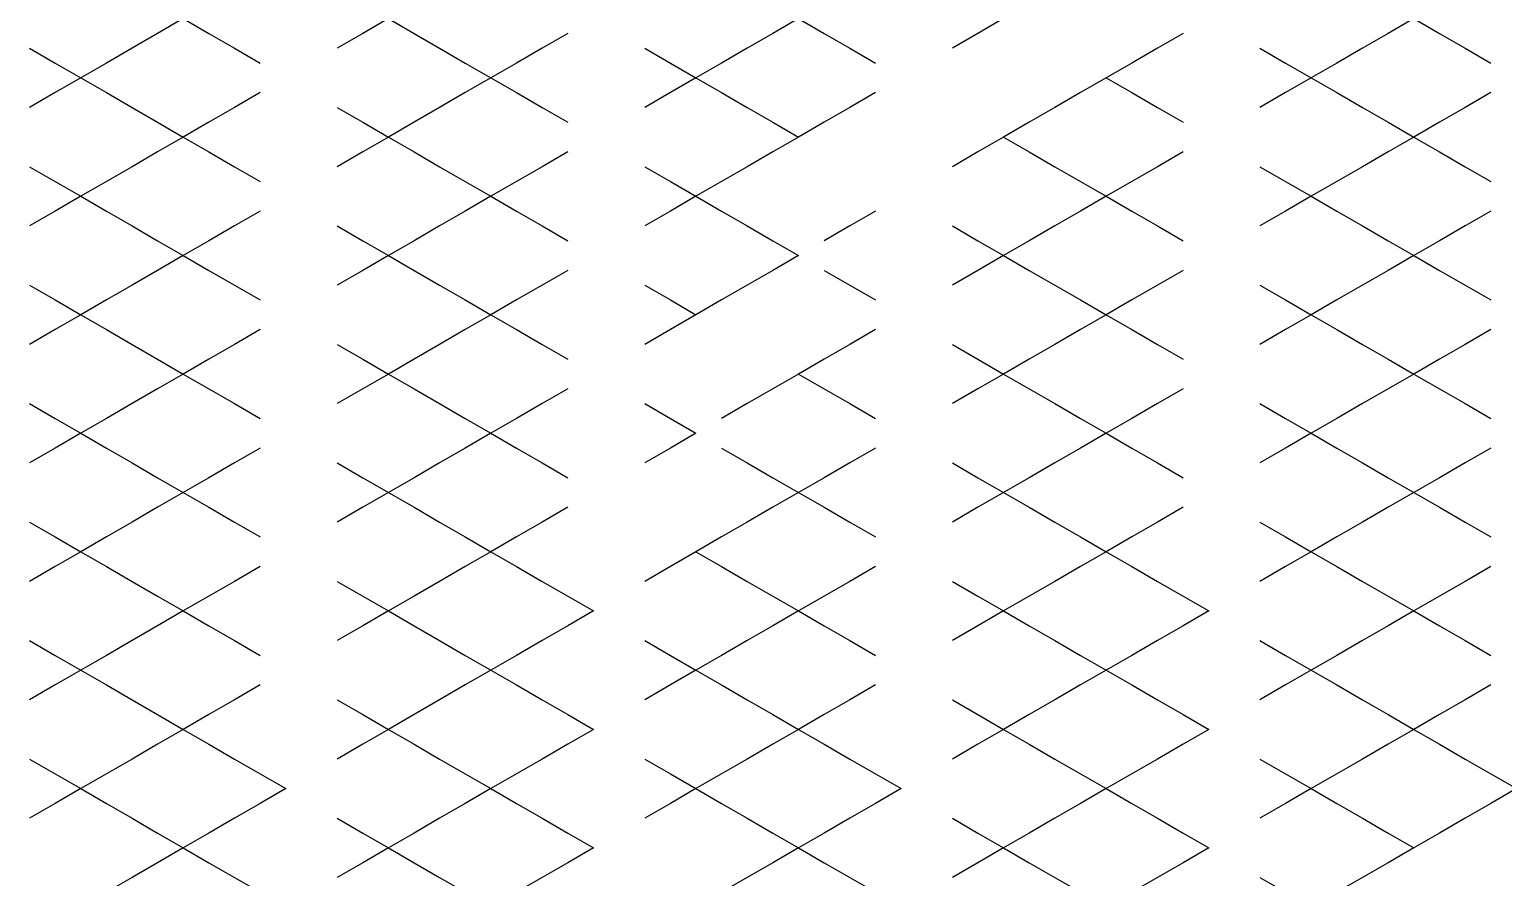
# Model space of a CAD drawing. Header units: metres. Extents: x 0 to 1028, y -291 to 246.
# Drawn here: x 511.9 to 603.4, y 42 to 94.6 of the extents above; entities that cross this region are included whole.
import ezdxf

# ---------------------------------------------------------------- set-up
doc = ezdxf.new("R2010")
doc.units = ezdxf.units.M
doc.layers.add('LAYER_02_PROJECTION', color=7, linetype='Continuous')

msp = doc.modelspace()

# ---------------------------------------------------------------- linework, layer by layer
at = {"layer": 'LAYER_02_PROJECTION'}
for points in [[(521.421, 95.285), (519.83, 94.367), (518.239, 93.448), (516.648, 92.529), (515.057, 91.611)], [(521.421, 95.285), (519.83, 94.367), (518.239, 93.448), (516.648, 92.529), (515.057, 91.611)], [(521.421, 95.285), (523.012, 94.367), (524.603, 93.448), (526.194, 92.529)], [(521.421, 95.285), (523.012, 94.367), (524.603, 93.448), (526.194, 92.529)], [(534.148, 95.285), (532.557, 94.367), (530.966, 93.448)], [(534.148, 95.285), (532.557, 94.367), (530.966, 93.448)], [(534.148, 95.285), (535.739, 94.367), (537.33, 93.448), (538.921, 92.529), (540.512, 91.611)], [(534.148, 95.285), (535.739, 94.367), (537.33, 93.448), (538.921, 92.529), (540.512, 91.611)], [(559.604, 95.285), (558.013, 94.367), (556.422, 93.448), (554.831, 92.529), (553.24, 91.611)], [(559.604, 95.285), (558.013, 94.367), (556.422, 93.448), (554.831, 92.529), (553.24, 91.611)], [(559.604, 95.285), (561.195, 94.367), (562.786, 93.448), (564.377, 92.529)], [(559.604, 95.285), (561.195, 94.367), (562.786, 93.448), (564.377, 92.529)], [(572.332, 95.285), (570.741, 94.367), (569.15, 93.448)], [(597.788, 95.285), (596.197, 94.367), (594.606, 93.448), (593.015, 92.529), (591.424, 91.611)], [(597.788, 95.285), (596.197, 94.367), (594.606, 93.448), (593.015, 92.529), (591.424, 91.611)], [(597.788, 95.285), (599.379, 94.367), (600.97, 93.448), (602.561, 92.529)], [(597.788, 95.285), (599.379, 94.367), (600.97, 93.448), (602.561, 92.529)], [(545.285, 94.367), (543.694, 93.448), (542.103, 92.529), (540.512, 91.611)], [(545.285, 94.367), (543.694, 93.448), (542.103, 92.529), (540.512, 91.611)], [(583.469, 94.367), (581.878, 93.448), (580.287, 92.529), (578.696, 91.611)], [(583.469, 94.367), (581.878, 93.448), (580.287, 92.529), (578.696, 91.611)], [(511.875, 93.448), (513.466, 92.529), (515.057, 91.611)], [(511.875, 93.448), (513.466, 92.529), (515.057, 91.611)], [(550.058, 93.448), (551.649, 92.529), (553.24, 91.611)], [(550.058, 93.448), (551.649, 92.529), (553.24, 91.611)], [(588.242, 93.448), (589.833, 92.529), (591.424, 91.611)], [(588.242, 93.448), (589.833, 92.529), (591.424, 91.611)], [(515.057, 91.611), (513.466, 90.692), (511.875, 89.774)], [(515.057, 91.611), (513.466, 90.692), (511.875, 89.774)], [(515.057, 91.611), (516.648, 90.692), (518.239, 89.774), (519.83, 88.855), (521.421, 87.937)], [(515.057, 91.611), (516.648, 90.692), (518.239, 89.774), (519.83, 88.855), (521.421, 87.937)], [(540.512, 91.611), (538.921, 90.692), (537.33, 89.774), (535.739, 88.855), (534.148, 87.937)], [(540.512, 91.611), (538.921, 90.692), (537.33, 89.774), (535.739, 88.855), (534.148, 87.937)], [(540.512, 91.611), (542.103, 90.692), (543.694, 89.774), (545.285, 88.855)], [(540.512, 91.611), (542.103, 90.692), (543.694, 89.774), (545.285, 88.855)], [(553.24, 91.611), (551.649, 90.692), (550.058, 89.774)], [(553.24, 91.611), (551.649, 90.692), (550.058, 89.774)], [(553.24, 91.611), (554.831, 90.692), (556.422, 89.774), (558.013, 88.855), (559.604, 87.937)], [(553.24, 91.611), (554.831, 90.692), (556.422, 89.774), (558.013, 88.855), (559.604, 87.937)], [(578.696, 91.611), (577.105, 90.692), (575.514, 89.774), (573.923, 88.855), (572.332, 87.937)], [(578.696, 91.611), (580.287, 90.692), (581.878, 89.774), (583.469, 88.855)], [(578.696, 91.611), (580.287, 90.692), (581.878, 89.774), (583.469, 88.855)], [(591.424, 91.611), (589.833, 90.692), (588.242, 89.774)], [(591.424, 91.611), (589.833, 90.692), (588.242, 89.774)], [(591.424, 91.611), (593.015, 90.692), (594.606, 89.774), (596.197, 88.855), (597.788, 87.937)], [(591.424, 91.611), (593.015, 90.692), (594.606, 89.774), (596.197, 88.855), (597.788, 87.937)], [(526.194, 90.692), (524.603, 89.774), (523.012, 88.855), (521.421, 87.937)], [(526.194, 90.692), (524.603, 89.774), (523.012, 88.855), (521.421, 87.937)], [(564.377, 90.692), (562.786, 89.774), (561.195, 88.855), (559.604, 87.937)], [(602.561, 90.692), (600.97, 89.774), (599.379, 88.855), (597.788, 87.937)], [(602.561, 90.692), (600.97, 89.774), (599.379, 88.855), (597.788, 87.937)], [(530.966, 89.774), (532.557, 88.855), (534.148, 87.937)], [(530.966, 89.774), (532.557, 88.855), (534.148, 87.937)], [(521.421, 87.937), (519.83, 87.018), (518.239, 86.1), (516.648, 85.181), (515.057, 84.262)], [(521.421, 87.937), (519.83, 87.018), (518.239, 86.1), (516.648, 85.181), (515.057, 84.262)], [(521.421, 87.937), (523.012, 87.018), (524.603, 86.1), (526.194, 85.181)], [(521.421, 87.937), (523.012, 87.018), (524.603, 86.1), (526.194, 85.181)], [(534.148, 87.937), (532.557, 87.018), (530.966, 86.1)], [(534.148, 87.937), (532.557, 87.018), (530.966, 86.1)], [(534.148, 87.937), (535.739, 87.018), (537.33, 86.1), (538.921, 85.181), (540.512, 84.262)], [(534.148, 87.937), (535.739, 87.018), (537.33, 86.1), (538.921, 85.181), (540.512, 84.262)], [(559.604, 87.937), (558.013, 87.018), (556.422, 86.1), (554.831, 85.181), (553.24, 84.262)], [(572.332, 87.937), (570.741, 87.018), (569.15, 86.1)], [(572.332, 87.937), (573.923, 87.018), (575.514, 86.1), (577.105, 85.181), (578.696, 84.262)], [(572.332, 87.937), (573.923, 87.018), (575.514, 86.1), (577.105, 85.181), (578.696, 84.262)], [(597.788, 87.937), (596.197, 87.018), (594.606, 86.1), (593.015, 85.181), (591.424, 84.262)], [(597.788, 87.937), (596.197, 87.018), (594.606, 86.1), (593.015, 85.181), (591.424, 84.262)], [(597.788, 87.937), (599.379, 87.018), (600.97, 86.1), (602.561, 85.181)], [(597.788, 87.937), (599.379, 87.018), (600.97, 86.1), (602.561, 85.181)], [(545.285, 87.018), (543.694, 86.1), (542.103, 85.181), (540.512, 84.262)], [(545.285, 87.018), (543.694, 86.1), (542.103, 85.181), (540.512, 84.262)], [(583.469, 87.018), (581.878, 86.1), (580.287, 85.181), (578.696, 84.262)], [(583.469, 87.018), (581.878, 86.1), (580.287, 85.181), (578.696, 84.262)], [(511.875, 86.1), (513.466, 85.181), (515.057, 84.262)], [(511.875, 86.1), (513.466, 85.181), (515.057, 84.262)], [(550.058, 86.1), (551.649, 85.181), (553.24, 84.262)], [(550.058, 86.1), (551.649, 85.181), (553.24, 84.262)], [(588.242, 86.1), (589.833, 85.181), (591.424, 84.262)], [(588.242, 86.1), (589.833, 85.181), (591.424, 84.262)], [(515.057, 84.262), (513.466, 83.344), (511.875, 82.425)], [(515.057, 84.262), (513.466, 83.344), (511.875, 82.425)], [(515.057, 84.262), (516.648, 83.344), (518.239, 82.425), (519.83, 81.507), (521.421, 80.588)], [(515.057, 84.262), (516.648, 83.344), (518.239, 82.425), (519.83, 81.507), (521.421, 80.588)], [(540.512, 84.262), (538.921, 83.344), (537.33, 82.425), (535.739, 81.507), (534.148, 80.588)], [(540.512, 84.262), (538.921, 83.344), (537.33, 82.425), (535.739, 81.507), (534.148, 80.588)], [(540.512, 84.262), (542.103, 83.344), (543.694, 82.425), (545.285, 81.507)], [(540.512, 84.262), (542.103, 83.344), (543.694, 82.425), (545.285, 81.507)], [(553.24, 84.262), (551.649, 83.344), (550.058, 82.425)], [(553.24, 84.262), (551.649, 83.344), (550.058, 82.425)], [(553.24, 84.262), (554.831, 83.344), (556.422, 82.425), (558.013, 81.507), (559.604, 80.588)], [(578.696, 84.262), (577.105, 83.344), (575.514, 82.425), (573.923, 81.507), (572.332, 80.588)], [(578.696, 84.262), (577.105, 83.344), (575.514, 82.425), (573.923, 81.507), (572.332, 80.588)], [(578.696, 84.262), (580.287, 83.344), (581.878, 82.425), (583.469, 81.507)], [(578.696, 84.262), (580.287, 83.344), (581.878, 82.425), (583.469, 81.507)], [(591.424, 84.262), (589.833, 83.344), (588.242, 82.425)], [(591.424, 84.262), (589.833, 83.344), (588.242, 82.425)], [(591.424, 84.262), (593.015, 83.344), (594.606, 82.425), (596.197, 81.507), (597.788, 80.588)], [(591.424, 84.262), (593.015, 83.344), (594.606, 82.425), (596.197, 81.507), (597.788, 80.588)], [(526.194, 83.344), (524.603, 82.425), (523.012, 81.507), (521.421, 80.588)], [(526.194, 83.344), (524.603, 82.425), (523.012, 81.507), (521.421, 80.588)], [(564.377, 83.344), (562.786, 82.425), (561.195, 81.507)], [(602.561, 83.344), (600.97, 82.425), (599.379, 81.507), (597.788, 80.588)], [(602.561, 83.344), (600.97, 82.425), (599.379, 81.507), (597.788, 80.588)], [(530.966, 82.425), (532.557, 81.507), (534.148, 80.588)], [(530.966, 82.425), (532.557, 81.507), (534.148, 80.588)], [(569.15, 82.425), (570.741, 81.507), (572.332, 80.588)], [(569.15, 82.425), (570.741, 81.507), (572.332, 80.588)], [(521.421, 80.588), (519.83, 79.67), (518.239, 78.751), (516.648, 77.833), (515.057, 76.914)], [(521.421, 80.588), (519.83, 79.67), (518.239, 78.751), (516.648, 77.833), (515.057, 76.914)], [(521.421, 80.588), (523.012, 79.67), (524.603, 78.751), (526.194, 77.833)], [(521.421, 80.588), (523.012, 79.67), (524.603, 78.751), (526.194, 77.833)], [(534.148, 80.588), (532.557, 79.67), (530.966, 78.751)], [(534.148, 80.588), (532.557, 79.67), (530.966, 78.751)], [(534.148, 80.588), (535.739, 79.67), (537.33, 78.751), (538.921, 77.833), (540.512, 76.914)], [(534.148, 80.588), (535.739, 79.67), (537.33, 78.751), (538.921, 77.833), (540.512, 76.914)], [(559.604, 80.588), (558.013, 79.67), (556.422, 78.751), (554.831, 77.833), (553.24, 76.914)], [(572.332, 80.588), (570.741, 79.67), (569.15, 78.751)], [(572.332, 80.588), (570.741, 79.67), (569.15, 78.751)], [(572.332, 80.588), (573.923, 79.67), (575.514, 78.751), (577.105, 77.833), (578.696, 76.914)], [(572.332, 80.588), (573.923, 79.67), (575.514, 78.751), (577.105, 77.833), (578.696, 76.914)], [(597.788, 80.588), (596.197, 79.67), (594.606, 78.751), (593.015, 77.833), (591.424, 76.914)], [(597.788, 80.588), (596.197, 79.67), (594.606, 78.751), (593.015, 77.833), (591.424, 76.914)], [(597.788, 80.588), (599.379, 79.67), (600.97, 78.751), (602.561, 77.833)], [(597.788, 80.588), (599.379, 79.67), (600.97, 78.751), (602.561, 77.833)], [(545.285, 79.67), (543.694, 78.751), (542.103, 77.833), (540.512, 76.914)], [(545.285, 79.67), (543.694, 78.751), (542.103, 77.833), (540.512, 76.914)], [(561.195, 79.67), (562.786, 78.751), (564.377, 77.833)], [(561.195, 79.67), (562.786, 78.751), (564.377, 77.833)], [(583.469, 79.67), (581.878, 78.751), (580.287, 77.833), (578.696, 76.914)], [(583.469, 79.67), (581.878, 78.751), (580.287, 77.833), (578.696, 76.914)], [(511.875, 78.751), (513.466, 77.833), (515.057, 76.914)], [(511.875, 78.751), (513.466, 77.833), (515.057, 76.914)], [(550.058, 78.751), (551.649, 77.833), (553.24, 76.914)], [(550.058, 78.751), (551.649, 77.833), (553.24, 76.914)], [(588.242, 78.751), (589.833, 77.833), (591.424, 76.914)], [(588.242, 78.751), (589.833, 77.833), (591.424, 76.914)], [(515.057, 76.914), (513.466, 75.995), (511.875, 75.077)], [(515.057, 76.914), (513.466, 75.995), (511.875, 75.077)], [(515.057, 76.914), (516.648, 75.995), (518.239, 75.077), (519.83, 74.158), (521.421, 73.24)], [(515.057, 76.914), (516.648, 75.995), (518.239, 75.077), (519.83, 74.158), (521.421, 73.24)], [(540.512, 76.914), (538.921, 75.995), (537.33, 75.077), (535.739, 74.158), (534.148, 73.24)], [(540.512, 76.914), (538.921, 75.995), (537.33, 75.077), (535.739, 74.158), (534.148, 73.24)], [(540.512, 76.914), (542.103, 75.995), (543.694, 75.077), (545.285, 74.158)], [(540.512, 76.914), (542.103, 75.995), (543.694, 75.077), (545.285, 74.158)], [(553.24, 76.914), (551.649, 75.995), (550.058, 75.077)], [(578.696, 76.914), (577.105, 75.995), (575.514, 75.077), (573.923, 74.158), (572.332, 73.24)], [(578.696, 76.914), (577.105, 75.995), (575.514, 75.077), (573.923, 74.158), (572.332, 73.24)], [(578.696, 76.914), (580.287, 75.995), (581.878, 75.077), (583.469, 74.158)], [(578.696, 76.914), (580.287, 75.995), (581.878, 75.077), (583.469, 74.158)], [(591.424, 76.914), (589.833, 75.995), (588.242, 75.077)], [(591.424, 76.914), (589.833, 75.995), (588.242, 75.077)], [(591.424, 76.914), (593.015, 75.995), (594.606, 75.077), (596.197, 74.158), (597.788, 73.24)], [(591.424, 76.914), (593.015, 75.995), (594.606, 75.077), (596.197, 74.158), (597.788, 73.24)], [(526.194, 75.995), (524.603, 75.077), (523.012, 74.158), (521.421, 73.24)], [(526.194, 75.995), (524.603, 75.077), (523.012, 74.158), (521.421, 73.24)], [(564.377, 75.995), (562.786, 75.077), (561.195, 74.158), (559.604, 73.24)], [(564.377, 75.995), (562.786, 75.077), (561.195, 74.158), (559.604, 73.24)], [(602.561, 75.995), (600.97, 75.077), (599.379, 74.158), (597.788, 73.24)], [(602.561, 75.995), (600.97, 75.077), (599.379, 74.158), (597.788, 73.24)], [(530.966, 75.077), (532.557, 74.158), (534.148, 73.24)], [(530.966, 75.077), (532.557, 74.158), (534.148, 73.24)], [(569.15, 75.077), (570.741, 74.158), (572.332, 73.24)], [(569.15, 75.077), (570.741, 74.158), (572.332, 73.24)], [(521.421, 73.24), (519.83, 72.321), (518.239, 71.403), (516.648, 70.484), (515.057, 69.566)], [(521.421, 73.24), (519.83, 72.321), (518.239, 71.403), (516.648, 70.484), (515.057, 69.566)], [(521.421, 73.24), (523.012, 72.321), (524.603, 71.403), (526.194, 70.484)], [(521.421, 73.24), (523.012, 72.321), (524.603, 71.403), (526.194, 70.484)], [(534.148, 73.24), (532.557, 72.321), (530.966, 71.403)], [(534.148, 73.24), (532.557, 72.321), (530.966, 71.403)], [(534.148, 73.24), (535.739, 72.321), (537.33, 71.403), (538.921, 70.484), (540.512, 69.566)], [(534.148, 73.24), (535.739, 72.321), (537.33, 71.403), (538.921, 70.484), (540.512, 69.566)], [(559.604, 73.24), (558.013, 72.321), (556.422, 71.403), (554.831, 70.484)], [(559.604, 73.24), (561.195, 72.321), (562.786, 71.403), (564.377, 70.484)], [(559.604, 73.24), (561.195, 72.321), (562.786, 71.403), (564.377, 70.484)], [(572.332, 73.24), (570.741, 72.321), (569.15, 71.403)], [(572.332, 73.24), (570.741, 72.321), (569.15, 71.403)], [(572.332, 73.24), (573.923, 72.321), (575.514, 71.403), (577.105, 70.484), (578.696, 69.566)], [(572.332, 73.24), (573.923, 72.321), (575.514, 71.403), (577.105, 70.484), (578.696, 69.566)], [(597.788, 73.24), (596.197, 72.321), (594.606, 71.403), (593.015, 70.484), (591.424, 69.566)], [(597.788, 73.24), (596.197, 72.321), (594.606, 71.403), (593.015, 70.484), (591.424, 69.566)], [(597.788, 73.24), (599.379, 72.321), (600.97, 71.403), (602.561, 70.484)], [(597.788, 73.24), (599.379, 72.321), (600.97, 71.403), (602.561, 70.484)], [(545.285, 72.321), (543.694, 71.403), (542.103, 70.484), (540.512, 69.566)], [(545.285, 72.321), (543.694, 71.403), (542.103, 70.484), (540.512, 69.566)], [(583.469, 72.321), (581.878, 71.403), (580.287, 70.484), (578.696, 69.566)], [(583.469, 72.321), (581.878, 71.403), (580.287, 70.484), (578.696, 69.566)], [(511.875, 71.403), (513.466, 70.484), (515.057, 69.566)], [(511.875, 71.403), (513.466, 70.484), (515.057, 69.566)], [(550.058, 71.403), (551.649, 70.484), (553.24, 69.566)], [(588.242, 71.403), (589.833, 70.484), (591.424, 69.566)], [(588.242, 71.403), (589.833, 70.484), (591.424, 69.566)], [(515.057, 69.566), (513.466, 68.647), (511.875, 67.728)], [(515.057, 69.566), (513.466, 68.647), (511.875, 67.728)], [(515.057, 69.566), (516.648, 68.647), (518.239, 67.728), (519.83, 66.81), (521.421, 65.891)], [(515.057, 69.566), (516.648, 68.647), (518.239, 67.728), (519.83, 66.81), (521.421, 65.891)], [(540.512, 69.566), (538.921, 68.647), (537.33, 67.728), (535.739, 66.81), (534.148, 65.891)], [(540.512, 69.566), (538.921, 68.647), (537.33, 67.728), (535.739, 66.81), (534.148, 65.891)], [(540.512, 69.566), (542.103, 68.647), (543.694, 67.728), (545.285, 66.81)], [(540.512, 69.566), (542.103, 68.647), (543.694, 67.728), (545.285, 66.81)], [(553.24, 69.566), (551.649, 68.647), (550.058, 67.728)], [(578.696, 69.566), (577.105, 68.647), (575.514, 67.728), (573.923, 66.81), (572.332, 65.891)], [(578.696, 69.566), (577.105, 68.647), (575.514, 67.728), (573.923, 66.81), (572.332, 65.891)], [(578.696, 69.566), (580.287, 68.647), (581.878, 67.728), (583.469, 66.81)], [(578.696, 69.566), (580.287, 68.647), (581.878, 67.728), (583.469, 66.81)], [(591.424, 69.566), (589.833, 68.647), (588.242, 67.728)], [(591.424, 69.566), (589.833, 68.647), (588.242, 67.728)], [(591.424, 69.566), (593.015, 68.647), (594.606, 67.728), (596.197, 66.81), (597.788, 65.891)], [(591.424, 69.566), (593.015, 68.647), (594.606, 67.728), (596.197, 66.81), (597.788, 65.891)], [(526.194, 68.647), (524.603, 67.728), (523.012, 66.81), (521.421, 65.891)], [(526.194, 68.647), (524.603, 67.728), (523.012, 66.81), (521.421, 65.891)], [(554.831, 68.647), (556.422, 67.728), (558.013, 66.81), (559.604, 65.891)], [(554.831, 68.647), (556.422, 67.728), (558.013, 66.81), (559.604, 65.891)], [(564.377, 68.647), (562.786, 67.728), (561.195, 66.81), (559.604, 65.891)], [(564.377, 68.647), (562.786, 67.728), (561.195, 66.81), (559.604, 65.891)], [(602.561, 68.647), (600.97, 67.728), (599.379, 66.81), (597.788, 65.891)], [(602.561, 68.647), (600.97, 67.728), (599.379, 66.81), (597.788, 65.891)], [(530.966, 67.728), (532.557, 66.81), (534.148, 65.891)], [(530.966, 67.728), (532.557, 66.81), (534.148, 65.891)], [(569.15, 67.728), (570.741, 66.81), (572.332, 65.891)], [(569.15, 67.728), (570.741, 66.81), (572.332, 65.891)], [(521.421, 65.891), (519.83, 64.973), (518.239, 64.054), (516.648, 63.136), (515.057, 62.217)], [(521.421, 65.891), (519.83, 64.973), (518.239, 64.054), (516.648, 63.136), (515.057, 62.217)], [(521.421, 65.891), (523.012, 64.973), (524.603, 64.054), (526.194, 63.136)], [(521.421, 65.891), (523.012, 64.973), (524.603, 64.054), (526.194, 63.136)], [(534.148, 65.891), (532.557, 64.973), (530.966, 64.054)], [(534.148, 65.891), (532.557, 64.973), (530.966, 64.054)], [(534.148, 65.891), (535.739, 64.973), (537.33, 64.054), (538.921, 63.136), (540.512, 62.217)], [(534.148, 65.891), (535.739, 64.973), (537.33, 64.054), (538.921, 63.136), (540.512, 62.217)], [(559.604, 65.891), (558.013, 64.973), (556.422, 64.054), (554.831, 63.136), (553.24, 62.217)], [(559.604, 65.891), (558.013, 64.973), (556.422, 64.054), (554.831, 63.136), (553.24, 62.217)], [(559.604, 65.891), (561.195, 64.973), (562.786, 64.054), (564.377, 63.136)], [(559.604, 65.891), (561.195, 64.973), (562.786, 64.054), (564.377, 63.136)], [(572.332, 65.891), (570.741, 64.973), (569.15, 64.054)], [(572.332, 65.891), (570.741, 64.973), (569.15, 64.054)], [(572.332, 65.891), (573.923, 64.973), (575.514, 64.054), (577.105, 63.136), (578.696, 62.217)], [(572.332, 65.891), (573.923, 64.973), (575.514, 64.054), (577.105, 63.136), (578.696, 62.217)], [(597.788, 65.891), (596.197, 64.973), (594.606, 64.054), (593.015, 63.136), (591.424, 62.217)], [(597.788, 65.891), (596.197, 64.973), (594.606, 64.054), (593.015, 63.136), (591.424, 62.217)], [(597.788, 65.891), (599.379, 64.973), (600.97, 64.054), (602.561, 63.136)], [(597.788, 65.891), (599.379, 64.973), (600.97, 64.054), (602.561, 63.136)], [(545.285, 64.973), (543.694, 64.054), (542.103, 63.136), (540.512, 62.217)], [(583.469, 64.973), (581.878, 64.054), (580.287, 63.136), (578.696, 62.217)], [(583.469, 64.973), (581.878, 64.054), (580.287, 63.136), (578.696, 62.217)], [(511.875, 64.054), (513.466, 63.136), (515.057, 62.217)], [(511.875, 64.054), (513.466, 63.136), (515.057, 62.217)], [(588.242, 64.054), (589.833, 63.136), (591.424, 62.217)], [(588.242, 64.054), (589.833, 63.136), (591.424, 62.217)], [(515.057, 62.217), (513.466, 61.298), (511.875, 60.38)], [(515.057, 62.217), (513.466, 61.298), (511.875, 60.38)], [(515.057, 62.217), (516.648, 61.298), (518.239, 60.38), (519.83, 59.461), (521.421, 58.543)], [(515.057, 62.217), (516.648, 61.298), (518.239, 60.38), (519.83, 59.461), (521.421, 58.543)], [(540.512, 62.217), (538.921, 61.298), (537.33, 60.38), (535.739, 59.461), (534.148, 58.543)], [(540.512, 62.217), (538.921, 61.298), (537.33, 60.38), (535.739, 59.461), (534.148, 58.543)], [(540.512, 62.217), (542.103, 61.298), (543.694, 60.38), (545.285, 59.461), (546.876, 58.543)], [(553.24, 62.217), (551.649, 61.298), (550.058, 60.38)], [(553.24, 62.217), (554.831, 61.298), (556.422, 60.38), (558.013, 59.461), (559.604, 58.543)], [(553.24, 62.217), (554.831, 61.298), (556.422, 60.38), (558.013, 59.461), (559.604, 58.543)], [(578.696, 62.217), (577.105, 61.298), (575.514, 60.38), (573.923, 59.461), (572.332, 58.543)], [(578.696, 62.217), (577.105, 61.298), (575.514, 60.38), (573.923, 59.461), (572.332, 58.543)], [(578.696, 62.217), (580.287, 61.298), (581.878, 60.38), (583.469, 59.461), (585.06, 58.543)], [(578.696, 62.217), (580.287, 61.298), (581.878, 60.38), (583.469, 59.461), (585.06, 58.543)], [(591.424, 62.217), (589.833, 61.298), (588.242, 60.38)], [(591.424, 62.217), (589.833, 61.298), (588.242, 60.38)], [(591.424, 62.217), (593.015, 61.298), (594.606, 60.38), (596.197, 59.461), (597.788, 58.543)], [(591.424, 62.217), (593.015, 61.298), (594.606, 60.38), (596.197, 59.461), (597.788, 58.543)], [(526.194, 61.298), (524.603, 60.38), (523.012, 59.461), (521.421, 58.543)], [(526.194, 61.298), (524.603, 60.38), (523.012, 59.461), (521.421, 58.543)], [(564.377, 61.298), (562.786, 60.38), (561.195, 59.461), (559.604, 58.543)], [(564.377, 61.298), (562.786, 60.38), (561.195, 59.461), (559.604, 58.543)], [(602.561, 61.298), (600.97, 60.38), (599.379, 59.461), (597.788, 58.543)], [(530.966, 60.38), (532.557, 59.461), (534.148, 58.543)], [(530.966, 60.38), (532.557, 59.461), (534.148, 58.543)], [(569.15, 60.38), (570.741, 59.461), (572.332, 58.543)], [(569.15, 60.38), (570.741, 59.461), (572.332, 58.543)], [(521.421, 58.543), (519.83, 57.624), (518.239, 56.706), (516.648, 55.787), (515.057, 54.869)], [(521.421, 58.543), (519.83, 57.624), (518.239, 56.706), (516.648, 55.787), (515.057, 54.869)], [(521.421, 58.543), (523.012, 57.624), (524.603, 56.706), (526.194, 55.787)], [(521.421, 58.543), (523.012, 57.624), (524.603, 56.706), (526.194, 55.787)], [(534.148, 58.543), (532.557, 57.624), (530.966, 56.706)], [(534.148, 58.543), (532.557, 57.624), (530.966, 56.706)], [(534.148, 58.543), (535.739, 57.624), (537.33, 56.706), (538.921, 55.787), (540.512, 54.869)], [(534.148, 58.543), (535.739, 57.624), (537.33, 56.706), (538.921, 55.787), (540.512, 54.869)], [(546.876, 58.543), (545.285, 57.624), (543.694, 56.706), (542.103, 55.787), (540.512, 54.869)], [(559.604, 58.543), (558.013, 57.624), (556.422, 56.706), (554.831, 55.787), (553.24, 54.869)], [(559.604, 58.543), (558.013, 57.624), (556.422, 56.706), (554.831, 55.787), (553.24, 54.869)], [(559.604, 58.543), (561.195, 57.624), (562.786, 56.706), (564.377, 55.787)], [(559.604, 58.543), (561.195, 57.624), (562.786, 56.706), (564.377, 55.787)], [(572.332, 58.543), (570.741, 57.624), (569.15, 56.706)], [(572.332, 58.543), (570.741, 57.624), (569.15, 56.706)], [(572.332, 58.543), (573.923, 57.624), (575.514, 56.706), (577.105, 55.787), (578.696, 54.869)], [(572.332, 58.543), (573.923, 57.624), (575.514, 56.706), (577.105, 55.787), (578.696, 54.869)], [(585.06, 58.543), (583.469, 57.624), (581.878, 56.706), (580.287, 55.787), (578.696, 54.869)], [(585.06, 58.543), (583.469, 57.624), (581.878, 56.706), (580.287, 55.787), (578.696, 54.869)], [(597.788, 58.543), (596.197, 57.624), (594.606, 56.706), (593.015, 55.787), (591.424, 54.869)], [(597.788, 58.543), (596.197, 57.624), (594.606, 56.706), (593.015, 55.787), (591.424, 54.869)], [(597.788, 58.543), (599.379, 57.624), (600.97, 56.706), (602.561, 55.787)], [(511.875, 56.706), (513.466, 55.787), (515.057, 54.869)], [(511.875, 56.706), (513.466, 55.787), (515.057, 54.869)], [(550.058, 56.706), (551.649, 55.787), (553.24, 54.869)], [(550.058, 56.706), (551.649, 55.787), (553.24, 54.869)], [(588.242, 56.706), (589.833, 55.787), (591.424, 54.869)], [(588.242, 56.706), (589.833, 55.787), (591.424, 54.869)], [(515.057, 54.869), (513.466, 53.95), (511.875, 53.031)], [(515.057, 54.869), (513.466, 53.95), (511.875, 53.031)], [(515.057, 54.869), (516.648, 53.95), (518.239, 53.031), (519.83, 52.113), (521.421, 51.194)], [(515.057, 54.869), (516.648, 53.95), (518.239, 53.031), (519.83, 52.113), (521.421, 51.194)], [(540.512, 54.869), (538.921, 53.95), (537.33, 53.031), (535.739, 52.113), (534.148, 51.194)], [(540.512, 54.869), (538.921, 53.95), (537.33, 53.031), (535.739, 52.113), (534.148, 51.194)], [(540.512, 54.869), (542.103, 53.95), (543.694, 53.031), (545.285, 52.113), (546.876, 51.194)], [(553.24, 54.869), (551.649, 53.95), (550.058, 53.031)], [(553.24, 54.869), (551.649, 53.95), (550.058, 53.031)], [(553.24, 54.869), (554.831, 53.95), (556.422, 53.031), (558.013, 52.113), (559.604, 51.194)], [(553.24, 54.869), (554.831, 53.95), (556.422, 53.031), (558.013, 52.113), (559.604, 51.194)], [(578.696, 54.869), (577.105, 53.95), (575.514, 53.031), (573.923, 52.113), (572.332, 51.194)], [(578.696, 54.869), (577.105, 53.95), (575.514, 53.031), (573.923, 52.113), (572.332, 51.194)], [(578.696, 54.869), (580.287, 53.95), (581.878, 53.031), (583.469, 52.113), (585.06, 51.194)], [(578.696, 54.869), (580.287, 53.95), (581.878, 53.031), (583.469, 52.113), (585.06, 51.194)], [(591.424, 54.869), (589.833, 53.95), (588.242, 53.031)], [(591.424, 54.869), (589.833, 53.95), (588.242, 53.031)], [(591.424, 54.869), (593.015, 53.95), (594.606, 53.031), (596.197, 52.113), (597.788, 51.194)], [(591.424, 54.869), (593.015, 53.95), (594.606, 53.031), (596.197, 52.113), (597.788, 51.194)], [(526.194, 53.95), (524.603, 53.031), (523.012, 52.113), (521.421, 51.194)], [(526.194, 53.95), (524.603, 53.031), (523.012, 52.113), (521.421, 51.194)], [(564.377, 53.95), (562.786, 53.031), (561.195, 52.113), (559.604, 51.194)], [(564.377, 53.95), (562.786, 53.031), (561.195, 52.113), (559.604, 51.194)], [(602.561, 53.95), (600.97, 53.031), (599.379, 52.113), (597.788, 51.194)], [(530.966, 53.031), (532.557, 52.113), (534.148, 51.194)], [(530.966, 53.031), (532.557, 52.113), (534.148, 51.194)], [(569.15, 53.031), (570.741, 52.113), (572.332, 51.194)], [(569.15, 53.031), (570.741, 52.113), (572.332, 51.194)], [(521.421, 51.194), (519.83, 50.276), (518.239, 49.357), (516.648, 48.439), (515.057, 47.52)], [(521.421, 51.194), (519.83, 50.276), (518.239, 49.357), (516.648, 48.439), (515.057, 47.52)], [(521.421, 51.194), (523.012, 50.276), (524.603, 49.357), (526.194, 48.439), (527.785, 47.52)], [(521.421, 51.194), (523.012, 50.276), (524.603, 49.357), (526.194, 48.439), (527.785, 47.52)], [(534.148, 51.194), (532.557, 50.276), (530.966, 49.357)], [(534.148, 51.194), (532.557, 50.276), (530.966, 49.357)], [(534.148, 51.194), (535.739, 50.276), (537.33, 49.357), (538.921, 48.439), (540.512, 47.52)], [(534.148, 51.194), (535.739, 50.276), (537.33, 49.357), (538.921, 48.439), (540.512, 47.52)], [(546.876, 51.194), (545.285, 50.276), (543.694, 49.357), (542.103, 48.439), (540.512, 47.52)], [(559.604, 51.194), (558.013, 50.276), (556.422, 49.357), (554.831, 48.439), (553.24, 47.52)], [(559.604, 51.194), (558.013, 50.276), (556.422, 49.357), (554.831, 48.439), (553.24, 47.52)], [(559.604, 51.194), (561.195, 50.276), (562.786, 49.357), (564.377, 48.439), (565.968, 47.52)], [(559.604, 51.194), (561.195, 50.276), (562.786, 49.357), (564.377, 48.439), (565.968, 47.52)], [(572.332, 51.194), (570.741, 50.276), (569.15, 49.357)], [(572.332, 51.194), (570.741, 50.276), (569.15, 49.357)], [(572.332, 51.194), (573.923, 50.276), (575.514, 49.357), (577.105, 48.439), (578.696, 47.52)], [(572.332, 51.194), (573.923, 50.276), (575.514, 49.357), (577.105, 48.439), (578.696, 47.52)], [(585.06, 51.194), (583.469, 50.276), (581.878, 49.357), (580.287, 48.439), (578.696, 47.52)], [(585.06, 51.194), (583.469, 50.276), (581.878, 49.357), (580.287, 48.439), (578.696, 47.52)], [(597.788, 51.194), (596.197, 50.276), (594.606, 49.357), (593.015, 48.439), (591.424, 47.52)], [(597.788, 51.194), (596.197, 50.276), (594.606, 49.357), (593.015, 48.439), (591.424, 47.52)], [(597.788, 51.194), (599.379, 50.276), (600.97, 49.357), (602.561, 48.439), (604.152, 47.52)], [(511.875, 49.357), (513.466, 48.439), (515.057, 47.52)], [(511.875, 49.357), (513.466, 48.439), (515.057, 47.52)], [(550.058, 49.357), (551.649, 48.439), (553.24, 47.52)], [(550.058, 49.357), (551.649, 48.439), (553.24, 47.52)], [(588.242, 49.357), (589.833, 48.439), (591.424, 47.52)], [(588.242, 49.357), (589.833, 48.439), (591.424, 47.52)], [(515.057, 47.52), (513.466, 46.602), (511.875, 45.683)], [(515.057, 47.52), (513.466, 46.602), (511.875, 45.683)], [(515.057, 47.52), (516.648, 46.602), (518.239, 45.683), (519.83, 44.764), (521.421, 43.846)], [(515.057, 47.52), (516.648, 46.602), (518.239, 45.683), (519.83, 44.764), (521.421, 43.846)], [(527.785, 47.52), (526.194, 46.602), (524.603, 45.683), (523.012, 44.764), (521.421, 43.846)], [(527.785, 47.52), (526.194, 46.602), (524.603, 45.683), (523.012, 44.764), (521.421, 43.846)], [(540.512, 47.52), (538.921, 46.602), (537.33, 45.683), (535.739, 44.764), (534.148, 43.846)], [(540.512, 47.52), (538.921, 46.602), (537.33, 45.683), (535.739, 44.764), (534.148, 43.846)], [(540.512, 47.52), (542.103, 46.602), (543.694, 45.683), (545.285, 44.764), (546.876, 43.846)], [(553.24, 47.52), (551.649, 46.602), (550.058, 45.683)], [(553.24, 47.52), (551.649, 46.602), (550.058, 45.683)], [(553.24, 47.52), (554.831, 46.602), (556.422, 45.683), (558.013, 44.764), (559.604, 43.846)], [(553.24, 47.52), (554.831, 46.602), (556.422, 45.683), (558.013, 44.764), (559.604, 43.846)], [(565.968, 47.52), (564.377, 46.602), (562.786, 45.683), (561.195, 44.764), (559.604, 43.846)], [(565.968, 47.52), (564.377, 46.602), (562.786, 45.683), (561.195, 44.764), (559.604, 43.846)], [(578.696, 47.52), (577.105, 46.602), (575.514, 45.683), (573.923, 44.764), (572.332, 43.846)], [(578.696, 47.52), (577.105, 46.602), (575.514, 45.683), (573.923, 44.764), (572.332, 43.846)], [(578.696, 47.52), (580.287, 46.602), (581.878, 45.683), (583.469, 44.764), (585.06, 43.846)], [(578.696, 47.52), (580.287, 46.602), (581.878, 45.683), (583.469, 44.764), (585.06, 43.846)], [(591.424, 47.52), (589.833, 46.602), (588.242, 45.683)], [(591.424, 47.52), (589.833, 46.602), (588.242, 45.683)], [(591.424, 47.52), (593.015, 46.602), (594.606, 45.683), (596.197, 44.764), (597.788, 43.846)], [(591.424, 47.52), (593.015, 46.602), (594.606, 45.683), (596.197, 44.764), (597.788, 43.846)], [(604.152, 47.52), (602.561, 46.602), (600.97, 45.683), (599.379, 44.764), (597.788, 43.846)], [(530.966, 45.683), (532.557, 44.764), (534.148, 43.846)], [(530.966, 45.683), (532.557, 44.764), (534.148, 43.846)], [(569.15, 45.683), (570.741, 44.764), (572.332, 43.846)], [(569.15, 45.683), (570.741, 44.764), (572.332, 43.846)], [(521.421, 43.846), (519.83, 42.927), (518.239, 42.009), (516.648, 41.09), (515.057, 40.172)], [(521.421, 43.846), (519.83, 42.927), (518.239, 42.009), (516.648, 41.09), (515.057, 40.172)], [(521.421, 43.846), (523.012, 42.927), (524.603, 42.009), (526.194, 41.09), (527.785, 40.172)], [(521.421, 43.846), (523.012, 42.927), (524.603, 42.009), (526.194, 41.09), (527.785, 40.172)], [(534.148, 43.846), (532.557, 42.927), (530.966, 42.009)], [(534.148, 43.846), (532.557, 42.927), (530.966, 42.009)], [(534.148, 43.846), (535.739, 42.927), (537.33, 42.009), (538.921, 41.09), (540.512, 40.172)], [(534.148, 43.846), (535.739, 42.927), (537.33, 42.009), (538.921, 41.09), (540.512, 40.172)], [(546.876, 43.846), (545.285, 42.927), (543.694, 42.009), (542.103, 41.09), (540.512, 40.172)], [(559.604, 43.846), (558.013, 42.927), (556.422, 42.009), (554.831, 41.09), (553.24, 40.172)], [(559.604, 43.846), (558.013, 42.927), (556.422, 42.009), (554.831, 41.09), (553.24, 40.172)], [(559.604, 43.846), (561.195, 42.927), (562.786, 42.009), (564.377, 41.09), (565.968, 40.172)], [(559.604, 43.846), (561.195, 42.927), (562.786, 42.009), (564.377, 41.09), (565.968, 40.172)], [(572.332, 43.846), (570.741, 42.927), (569.15, 42.009)], [(572.332, 43.846), (570.741, 42.927), (569.15, 42.009)], [(572.332, 43.846), (573.923, 42.927), (575.514, 42.009), (577.105, 41.09), (578.696, 40.172)], [(572.332, 43.846), (573.923, 42.927), (575.514, 42.009), (577.105, 41.09), (578.696, 40.172)], [(585.06, 43.846), (583.469, 42.927), (581.878, 42.009), (580.287, 41.09), (578.696, 40.172)], [(585.06, 43.846), (583.469, 42.927), (581.878, 42.009), (580.287, 41.09), (578.696, 40.172)], [(597.788, 43.846), (596.197, 42.927), (594.606, 42.009), (593.015, 41.09), (591.424, 40.172)], [(588.242, 42.009), (589.833, 41.09), (591.424, 40.172)], [(588.242, 42.009), (589.833, 41.09), (591.424, 40.172)]]:
    msp.add_lwpolyline(points, dxfattribs=at)

doc.saveas('drawing.dxf')
